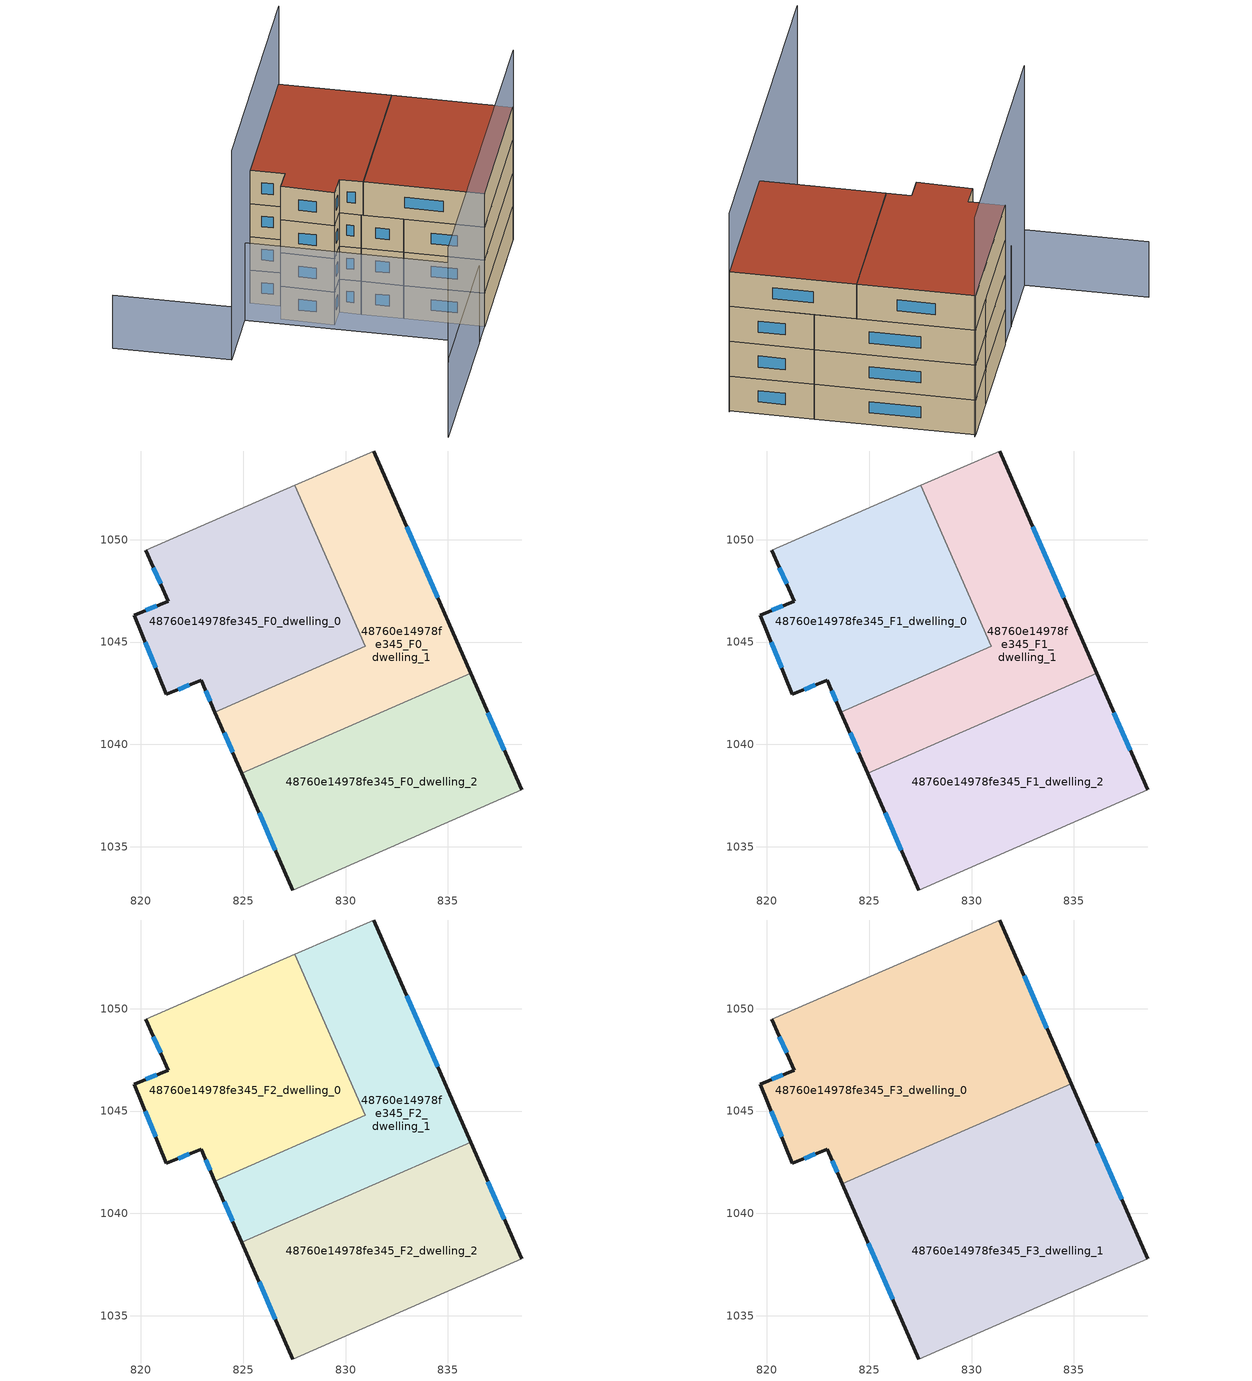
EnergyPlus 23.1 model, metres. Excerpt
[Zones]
48760e14978fe345_F0_dwelling_0
 floor ground (EU_floor_Construction): 827.52,1052.65 830.96,1044.78 823.62,1041.58 822.94,1043.14 821.26,1042.44 819.69,1046.31 821.33,1046.99 820.25,1049.47 z0
 wall outside (EU_wall_Construction): 820.25,1049.47 821.33,1046.99 819.69,1046.31 821.26,1042.44 822.94,1043.14 823.62,1041.58 z0:3
 wall adiabatic (EU_wall_Construction): 827.52,1052.65 820.25,1049.47 z0:3
 wall to 48760e14978fe345_F0_dwelling_1 (EU_wall_Construction): 823.62,1041.58 830.96,1044.78 827.52,1052.65 z0:3
 window (EU_Window_Construction): 820.62,1048.63 820.97,1047.84 / 823.17,1042.61 823.39,1042.11 / 821.83,1042.68 822.37,1042.9 / 820.22,1044.99 820.72,1043.76 / 820.78,1046.76 820.25,1046.54 z1.02:1.98
48760e14978fe345_F0_dwelling_1
 floor ground (EU_floor_Construction): 831.38,1054.33 836.11,1043.47 824.93,1038.59 823.62,1041.58 830.96,1044.78 827.52,1052.65 z0
 wall outside (EU_wall_Construction): 836.11,1043.47 831.38,1054.33 / 823.62,1041.58 824.93,1038.59 z0:3
 wall adiabatic (EU_wall_Construction): 831.38,1054.33 827.52,1052.65 z0:3
 wall to 48760e14978fe345_F0_dwelling_2 (EU_wall_Construction): 824.93,1038.59 836.11,1043.47 z0:3
 window (EU_Window_Construction): 834.5,1047.17 832.99,1050.64 / 824.07,1040.56 824.49,1039.61 z1.02:1.98
48760e14978fe345_F0_dwelling_2
 floor ground (EU_floor_Construction): 836.11,1043.47 838.6,1037.78 827.42,1032.89 824.93,1038.59 z0
 wall outside (EU_wall_Construction): 838.6,1037.78 836.11,1043.47 / 824.93,1038.59 827.42,1032.89 z0:3
 wall adiabatic (EU_wall_Construction): 827.42,1032.89 838.6,1037.78 z0:3
 window (EU_Window_Construction): 837.75,1039.72 836.96,1041.54 / 825.78,1036.65 826.57,1034.83 z1.02:1.98
48760e14978fe345_F1_dwelling_0
 floor to 48760e14978fe345_F0_dwelling_0 (EU_floor_Construction): 827.52,1052.65 830.96,1044.78 823.62,1041.58 822.94,1043.14 821.26,1042.44 819.69,1046.31 821.33,1046.99 820.25,1049.47 z3
 wall outside (EU_wall_Construction): 820.25,1049.47 821.33,1046.99 819.69,1046.31 821.26,1042.44 822.94,1043.14 823.62,1041.58 z3:6
 wall adiabatic (EU_wall_Construction): 827.52,1052.65 820.25,1049.47 z3:6
 wall to 48760e14978fe345_F1_dwelling_1 (EU_wall_Construction): 823.62,1041.58 830.96,1044.78 827.52,1052.65 z3:6
 window (EU_Window_Construction): 820.62,1048.63 820.97,1047.84 / 823.17,1042.61 823.39,1042.11 / 821.83,1042.68 822.37,1042.9 / 820.22,1044.99 820.72,1043.76 / 820.78,1046.76 820.25,1046.54 z4.02:4.98
48760e14978fe345_F1_dwelling_1
 floor to 48760e14978fe345_F0_dwelling_1 (EU_floor_Construction): 831.38,1054.33 836.11,1043.47 824.93,1038.59 823.62,1041.58 830.96,1044.78 827.52,1052.65 z3
 wall outside (EU_wall_Construction): 836.11,1043.47 831.38,1054.33 / 823.62,1041.58 824.93,1038.59 z3:6
 wall adiabatic (EU_wall_Construction): 831.38,1054.33 827.52,1052.65 z3:6
 wall to 48760e14978fe345_F1_dwelling_2 (EU_wall_Construction): 824.93,1038.59 836.11,1043.47 z3:6
 window (EU_Window_Construction): 834.5,1047.17 832.99,1050.64 / 824.07,1040.56 824.49,1039.61 z4.02:4.98
48760e14978fe345_F1_dwelling_2
 floor to 48760e14978fe345_F0_dwelling_2 (EU_floor_Construction): 836.11,1043.47 838.6,1037.78 827.42,1032.89 824.93,1038.59 z3
 wall outside (EU_wall_Construction): 838.6,1037.78 836.11,1043.47 / 824.93,1038.59 827.42,1032.89 z3:6
 wall adiabatic (EU_wall_Construction): 827.42,1032.89 838.6,1037.78 z3:6
 window (EU_Window_Construction): 837.75,1039.72 836.96,1041.54 / 825.78,1036.65 826.57,1034.83 z4.02:4.98
48760e14978fe345_F2_dwelling_0
 floor to 48760e14978fe345_F1_dwelling_0 (EU_floor_Construction): 827.52,1052.65 830.96,1044.78 823.62,1041.58 822.94,1043.14 821.26,1042.44 819.69,1046.31 821.33,1046.99 820.25,1049.47 z6
 wall outside (EU_wall_Construction): 820.25,1049.47 821.33,1046.99 819.69,1046.31 821.26,1042.44 822.94,1043.14 823.62,1041.58 z6:9
 wall adiabatic (EU_wall_Construction): 827.52,1052.65 820.25,1049.47 z6:9
 wall to 48760e14978fe345_F2_dwelling_1 (EU_wall_Construction): 823.62,1041.58 830.96,1044.78 827.52,1052.65 z6:9
 window (EU_Window_Construction): 820.62,1048.63 820.97,1047.84 / 823.17,1042.61 823.39,1042.11 / 821.83,1042.68 822.37,1042.9 / 820.22,1044.99 820.72,1043.76 / 820.78,1046.76 820.25,1046.54 z7.02:7.98
48760e14978fe345_F2_dwelling_1
 floor to 48760e14978fe345_F1_dwelling_1 (EU_floor_Construction): 831.38,1054.33 836.11,1043.47 824.93,1038.59 823.62,1041.58 830.96,1044.78 827.52,1052.65 z6
 wall outside (EU_wall_Construction): 836.11,1043.47 831.38,1054.33 / 823.62,1041.58 824.93,1038.59 z6:9
 wall adiabatic (EU_wall_Construction): 831.38,1054.33 827.52,1052.65 z6:9
 wall to 48760e14978fe345_F2_dwelling_2 (EU_wall_Construction): 824.93,1038.59 836.11,1043.47 z6:9
 window (EU_Window_Construction): 834.5,1047.17 832.99,1050.64 / 824.07,1040.56 824.49,1039.61 z7.02:7.98
48760e14978fe345_F2_dwelling_2
 floor to 48760e14978fe345_F1_dwelling_2 (EU_floor_Construction): 836.11,1043.47 838.6,1037.78 827.42,1032.89 824.93,1038.59 z6
 wall outside (EU_wall_Construction): 838.6,1037.78 836.11,1043.47 / 824.93,1038.59 827.42,1032.89 z6:9
 wall adiabatic (EU_wall_Construction): 827.42,1032.89 838.6,1037.78 z6:9
 window (EU_Window_Construction): 837.75,1039.72 836.96,1041.54 / 825.78,1036.65 826.57,1034.83 z7.02:7.98
48760e14978fe345_F3_dwelling_0
 floor to 48760e14978fe345_F2_dwelling_0 (EU_floor_Construction): 827.52,1052.65 830.96,1044.78 823.62,1041.58 822.94,1043.14 821.26,1042.44 819.69,1046.31 821.33,1046.99 820.25,1049.47 z9
 floor to 48760e14978fe345_F2_dwelling_1 (EU_floor_Construction): 831.38,1054.33 834.87,1046.32 823.69,1041.44 823.62,1041.58 830.96,1044.78 827.52,1052.65 z9
 wall outside (EU_wall_Construction): 820.25,1049.47 821.33,1046.99 819.69,1046.31 821.26,1042.44 822.94,1043.14 823.69,1041.44 / 834.87,1046.32 831.38,1054.33 z9:12
 wall adiabatic (EU_wall_Construction): 831.38,1054.33 820.25,1049.47 z9:12
 wall to 48760e14978fe345_F3_dwelling_1 (EU_wall_Construction): 823.69,1041.44 834.87,1046.32 z9:12
 window (EU_Window_Construction): 820.62,1048.63 820.97,1047.84 / 833.68,1049.05 832.56,1051.61 / 823.2,1042.57 823.43,1042.02 / 821.83,1042.68 822.37,1042.9 / 820.22,1044.99 820.72,1043.76 / 820.78,1046.76 820.25,1046.54 z10.02:10.98
 roof outside (EU_roof_Construction): 834.87,1046.32 831.38,1054.33 820.25,1049.47 821.33,1046.99 819.69,1046.31 821.26,1042.44 822.94,1043.14 823.69,1041.44 z12
48760e14978fe345_F3_dwelling_1
 floor to 48760e14978fe345_F2_dwelling_1 (EU_floor_Construction): 834.87,1046.32 836.11,1043.47 824.93,1038.59 823.69,1041.44 z9
 floor to 48760e14978fe345_F2_dwelling_2 (EU_floor_Construction): 836.11,1043.47 838.6,1037.78 827.42,1032.89 824.93,1038.59 z9
 wall outside (EU_wall_Construction): 823.69,1041.44 827.42,1032.89 / 838.6,1037.78 834.87,1046.32 z9:12
 wall adiabatic (EU_wall_Construction): 827.42,1032.89 838.6,1037.78 z9:12
 window (EU_Window_Construction): 824.96,1038.53 826.15,1035.8 / 837.33,1040.69 836.14,1043.42 z10.02:10.98
 roof outside (EU_roof_Construction): 838.6,1037.78 834.87,1046.32 823.69,1041.44 827.42,1032.89 z12
shading: 813.15,1026.68 838.69,1037.82 z0:17.1; 818.04,1048.54 825.28,1031.96 / 825.28,1031.96 813.16,1026.67 z0:7; 809.3,1054.63 812.94,1046.3 z0:4.8; 831.63,1054.44 812.95,1046.27 z0:18.9
[Building]
EU S2 Campaign: North Axis=0; Terrain=City; Solar Distribution=FullExterior
[Site:Location]
Vienna: Latitude=48; Longitude=16.5; Time Zone=1; Elevation=183
[SizingPeriod:WeatherFileDays]
AnnualSizingPeriod: Begin Month=1; Begin Day of Month=1; End Month=12; End Day of Month=31; Day of Week for Start Day=Monday; Use Weather File Daylight Saving Period=No; Use Weather File Rain and Snow Indicators=No
[MATERIAL]
EU_InternalMass_Material: Roughness=MediumRough; Thickness=0.1; Conductivity=1; Density=1800; Specific Heat=900; Thermal Absorptance=0.9; Solar Absorptance=0.7; Visible Absorptance=0.7
[MATERIAL:NOMASS] Roughness=MediumRough; Thermal Absorptance=0.9; Solar Absorptance=0.7; Visible Absorptance=0.7
Name | Thermal Resistance
EU_wall_NoMass | 0.942466
EU_roof_NoMass | 0.551687
EU_floor_NoMass | 0.66527
[WINDOWMATERIAL:SIMPLEGLAZINGSYSTEM]
EU_Window_SimpleGlazing: UFactor=2.03367; Solar Heat Gain Coefficient=0.65; Visible Transmittance=0.65
[CONSTRUCTION]
EU_wall_Construction: EU_wall_NoMass
EU_roof_Construction: EU_roof_NoMass
EU_floor_Construction: EU_floor_NoMass
EU_Window_Construction: EU_Window_SimpleGlazing
EU_InternalMass_Construction: EU_InternalMass_Material
[ZONE] Type=1; Multiplier=1; Ceiling Height=autocalculate; Floor Area=autocalculate; Part of Total Floor Area=Yes
Name | Volume
48760e14978fe345_F0_dwelling_0 | 227.598
48760e14978fe345_F1_dwelling_0; 48760e14978fe345_F2_dwelling_0 | 227.596
48760e14978fe345_F3_dwelling_0 | 341.381
48760e14978fe345_F0_dwelling_1 | 227.578
48760e14978fe345_F1_dwelling_1; 48760e14978fe345_F2_dwelling_1 | 227.579
48760e14978fe345_F3_dwelling_1 | 341.364
48760e14978fe345_F0_dwelling_2; 48760e14978fe345_F1_dwelling_2; 48760e14978fe345_F2_dwelling_2 | 227.58
[INTERNALMASS] Construction=EU_InternalMass_Construction
Name | Zone or ZoneList | Surface Area
48760e14978fe345_F0_dwelling_0_EU_InternalMass | 48760e14978fe345_F0_dwelling_0 | 75.866
48760e14978fe345_F0_dwelling_1_EU_InternalMass | 48760e14978fe345_F0_dwelling_1 | 75.8596
48760e14978fe345_F0_dwelling_2_EU_InternalMass | 48760e14978fe345_F0_dwelling_2 | 75.8593
48760e14978fe345_F1_dwelling_0_EU_InternalMass | 48760e14978fe345_F1_dwelling_0 | 75.866
48760e14978fe345_F1_dwelling_1_EU_InternalMass | 48760e14978fe345_F1_dwelling_1 | 75.8596
48760e14978fe345_F1_dwelling_2_EU_InternalMass | 48760e14978fe345_F1_dwelling_2 | 75.8593
48760e14978fe345_F2_dwelling_0_EU_InternalMass | 48760e14978fe345_F2_dwelling_0 | 75.866
48760e14978fe345_F2_dwelling_1_EU_InternalMass | 48760e14978fe345_F2_dwelling_1 | 75.8596
48760e14978fe345_F2_dwelling_2_EU_InternalMass | 48760e14978fe345_F2_dwelling_2 | 75.8593
48760e14978fe345_F3_dwelling_0_EU_InternalMass | 48760e14978fe345_F3_dwelling_0 | 113.793
48760e14978fe345_F3_dwelling_1_EU_InternalMass | 48760e14978fe345_F3_dwelling_1 | 113.787
[OTHEREQUIPMENT] Fuel Type=Electricity; Design Level Calculation Method=Watts/Area; Power per Zone Floor Area=1; Fraction Latent=0; Fraction Radiant=0; Fraction Lost=0; Carbon Dioxide Generation Rate=0; EndUse Subcategory=EU_Step8_InternalGains
Name | Zone or ZoneList or Space or SpaceList | Schedule
EU_Step8_InternalGain_48760e14978fe345_F0_dwelling_0_f000 | 48760e14978fe345_F0_dwelling_0 | EU_Step8_GainSchedule_48760e14978fe345_F0_dwelling_0_f000
EU_Step8_InternalGain_48760e14978fe345_F0_dwelling_1_f000 | 48760e14978fe345_F0_dwelling_1 | EU_Step8_GainSchedule_48760e14978fe345_F0_dwelling_1_f000
EU_Step8_InternalGain_48760e14978fe345_F0_dwelling_2_f000 | 48760e14978fe345_F0_dwelling_2 | EU_Step8_GainSchedule_48760e14978fe345_F0_dwelling_2_f000
EU_Step8_InternalGain_48760e14978fe345_F1_dwelling_0_f000 | 48760e14978fe345_F1_dwelling_0 | EU_Step8_GainSchedule_48760e14978fe345_F1_dwelling_0_f000
EU_Step8_InternalGain_48760e14978fe345_F1_dwelling_1_f000 | 48760e14978fe345_F1_dwelling_1 | EU_Step8_GainSchedule_48760e14978fe345_F1_dwelling_1_f000
EU_Step8_InternalGain_48760e14978fe345_F1_dwelling_2_f000 | 48760e14978fe345_F1_dwelling_2 | EU_Step8_GainSchedule_48760e14978fe345_F1_dwelling_2_f000
EU_Step8_InternalGain_48760e14978fe345_F2_dwelling_0_f000 | 48760e14978fe345_F2_dwelling_0 | EU_Step8_GainSchedule_48760e14978fe345_F2_dwelling_0_f000
EU_Step8_InternalGain_48760e14978fe345_F2_dwelling_1_f000 | 48760e14978fe345_F2_dwelling_1 | EU_Step8_GainSchedule_48760e14978fe345_F2_dwelling_1_f000
EU_Step8_InternalGain_48760e14978fe345_F2_dwelling_2_f000 | 48760e14978fe345_F2_dwelling_2 | EU_Step8_GainSchedule_48760e14978fe345_F2_dwelling_2_f000
EU_Step8_InternalGain_48760e14978fe345_F3_dwelling_0_f000 | 48760e14978fe345_F3_dwelling_0 | EU_Step8_GainSchedule_48760e14978fe345_F3_dwelling_0_f000
EU_Step8_InternalGain_48760e14978fe345_F3_dwelling_1_f000 | 48760e14978fe345_F3_dwelling_1 | EU_Step8_GainSchedule_48760e14978fe345_F3_dwelling_1_f000
[ZONEVENTILATION:DESIGNFLOWRATE] Schedule=EU_AlwaysOn; Design Flow Rate Calculation Method=AirChanges/Hour; Air Changes per Hour=0.530523; Ventilation Type=Natural; Fan Pressure Rise=0; Fan Total Efficiency=1; Constant Term Coefficient=1; Temperature Term Coefficient=0; Velocity Term Coefficient=0; Velocity Squared Term Coefficient=0; Minimum Indoor Temperature=-100; Maximum Indoor Temperature=100; Delta Temperature=-100; Minimum Outdoor Temperature=-100; Maximum Outdoor Temperature=100; Maximum Wind Speed=40
Name | Zone or ZoneList or Space or SpaceList
EU_ConstantAir_48760e14978fe345_F0_dwelling_0 | 48760e14978fe345_F0_dwelling_0
EU_ConstantAir_48760e14978fe345_F0_dwelling_1 | 48760e14978fe345_F0_dwelling_1
EU_ConstantAir_48760e14978fe345_F0_dwelling_2 | 48760e14978fe345_F0_dwelling_2
EU_ConstantAir_48760e14978fe345_F1_dwelling_0 | 48760e14978fe345_F1_dwelling_0
EU_ConstantAir_48760e14978fe345_F1_dwelling_1 | 48760e14978fe345_F1_dwelling_1
EU_ConstantAir_48760e14978fe345_F1_dwelling_2 | 48760e14978fe345_F1_dwelling_2
EU_ConstantAir_48760e14978fe345_F2_dwelling_0 | 48760e14978fe345_F2_dwelling_0
EU_ConstantAir_48760e14978fe345_F2_dwelling_1 | 48760e14978fe345_F2_dwelling_1
EU_ConstantAir_48760e14978fe345_F2_dwelling_2 | 48760e14978fe345_F2_dwelling_2
EU_ConstantAir_48760e14978fe345_F3_dwelling_0 | 48760e14978fe345_F3_dwelling_0
EU_ConstantAir_48760e14978fe345_F3_dwelling_1 | 48760e14978fe345_F3_dwelling_1
[HVACTEMPLATE:THERMOSTAT] Constant Heating Setpoint=20; Constant Cooling Setpoint=50
EU_HeatOnly_48760e14978fe345_F0_dwelling_0; EU_HeatOnly_48760e14978fe345_F0_dwelling_1; EU_HeatOnly_48760e14978fe345_F0_dwelling_2; EU_HeatOnly_48760e14978fe345_F1_dwelling_0; EU_HeatOnly_48760e14978fe345_F1_dwelling_1; EU_HeatOnly_48760e14978fe345_F1_dwelling_2; EU_HeatOnly_48760e14978fe345_F2_dwelling_0; EU_HeatOnly_48760e14978fe345_F2_dwelling_1; EU_HeatOnly_48760e14978fe345_F2_dwelling_2; EU_HeatOnly_48760e14978fe345_F3_dwelling_0; EU_HeatOnly_48760e14978fe345_F3_dwelling_1
[HVACTEMPLATE:ZONE:IDEALLOADSAIRSYSTEM] System Availability Schedule=EU_AlwaysOn; Maximum Heating Supply Air Temperature=50; Minimum Cooling Supply Air Temperature=13; Maximum Heating Supply Air Humidity Ratio=0.0156; Minimum Cooling Supply Air Humidity Ratio=0.0077; Heating Limit=NoLimit; Cooling Limit=NoLimit; Heating Availability Schedule=EU_AlwaysOn; Cooling Availability Schedule=EU_CoolingOff; Dehumidification Control Type=ConstantSensibleHeatRatio; Cooling Sensible Heat Ratio=0.7; Dehumidification Setpoint=60; Humidification Control Type=None; Humidification Setpoint=30; Outdoor Air Method=None; Outdoor Air Flow Rate per Person=0.00944; Outdoor Air Flow Rate per Zone Floor Area=0; Outdoor Air Flow Rate per Zone=0; Demand Controlled Ventilation Type=None; Outdoor Air Economizer Type=NoEconomizer; Heat Recovery Type=None; Sensible Heat Recovery Effectiveness=0.7; Latent Heat Recovery Effectiveness=0.65
Name | Template Thermostat
48760e14978fe345_F0_dwelling_0 | EU_HeatOnly_48760e14978fe345_F0_dwelling_0
48760e14978fe345_F0_dwelling_1 | EU_HeatOnly_48760e14978fe345_F0_dwelling_1
48760e14978fe345_F0_dwelling_2 | EU_HeatOnly_48760e14978fe345_F0_dwelling_2
48760e14978fe345_F1_dwelling_0 | EU_HeatOnly_48760e14978fe345_F1_dwelling_0
48760e14978fe345_F1_dwelling_1 | EU_HeatOnly_48760e14978fe345_F1_dwelling_1
48760e14978fe345_F1_dwelling_2 | EU_HeatOnly_48760e14978fe345_F1_dwelling_2
48760e14978fe345_F2_dwelling_0 | EU_HeatOnly_48760e14978fe345_F2_dwelling_0
48760e14978fe345_F2_dwelling_1 | EU_HeatOnly_48760e14978fe345_F2_dwelling_1
48760e14978fe345_F2_dwelling_2 | EU_HeatOnly_48760e14978fe345_F2_dwelling_2
48760e14978fe345_F3_dwelling_0 | EU_HeatOnly_48760e14978fe345_F3_dwelling_0
48760e14978fe345_F3_dwelling_1 | EU_HeatOnly_48760e14978fe345_F3_dwelling_1
[SIZING:ZONE] Zone Cooling Design Supply Air Temperature Input Method=SupplyAirTemperature; Zone Cooling Design Supply Air Temperature=13; Zone Heating Design Supply Air Temperature Input Method=SupplyAirTemperature; Zone Heating Design Supply Air Temperature=50; Zone Cooling Design Supply Air Humidity Ratio=0.008; Zone Heating Design Supply Air Humidity Ratio=0.008; Cooling Design Air Flow Method=DesignDay; Cooling Design Air Flow Rate=0; Cooling Minimum Air Flow per Zone Floor Area=0.000762; Cooling Minimum Air Flow=0; Cooling Minimum Air Flow Fraction=0.2; Heating Design Air Flow Method=DesignDay; Heating Design Air Flow Rate=0; Heating Maximum Air Flow per Zone Floor Area=0.002032; Heating Maximum Air Flow=0.141576; Heating Maximum Air Flow Fraction=0.3; Account for Dedicated Outdoor Air System=No; Dedicated Outdoor Air System Control Strategy=NeutralSupplyAir; Dedicated Outdoor Air Low Setpoint Temperature for Design=autosize; Dedicated Outdoor Air High Setpoint Temperature for Design=autosize; Zone Load Sizing Method=Sensible Load Only No Latent Load; Zone Latent Cooling Design Supply Air Humidity Ratio Input Method=HumidityRatioDifference; Zone Cooling Design Supply Air Humidity Ratio Difference=0.005; Zone Latent Heating Design Supply Air Humidity Ratio Input Method=HumidityRatioDifference; Zone Humidification Design Supply Air Humidity Ratio Difference=0.005
48760e14978fe345_F0_dwelling_0; 48760e14978fe345_F0_dwelling_1; 48760e14978fe345_F0_dwelling_2; 48760e14978fe345_F1_dwelling_0; 48760e14978fe345_F1_dwelling_1; 48760e14978fe345_F1_dwelling_2; 48760e14978fe345_F2_dwelling_0; 48760e14978fe345_F2_dwelling_1; 48760e14978fe345_F2_dwelling_2; 48760e14978fe345_F3_dwelling_0; 48760e14978fe345_F3_dwelling_1
[SCHEDULE:CONSTANT]
Name | Hourly Value
EU_AlwaysOn | 1
EU_CoolingOff | 0
[SCHEDULE:FILE] Column Number=1; Rows to Skip at Top=0; Number of Hours of Data=8760; Column Separator=Comma; Interpolate to Timestep=No; Minutes per Item=60; Adjust Schedule for Daylight Savings=Yes
Name | File
EU_Step8_GainSchedule_48760e14978fe345_F0_dwelling_0_f000 | ../../schedules/48760e14978fe345/48760e14978fe345_F0_dwelling_0_f000_gain.csv
EU_Step8_GainSchedule_48760e14978fe345_F0_dwelling_1_f000 | ../../schedules/48760e14978fe345/48760e14978fe345_F0_dwelling_1_f000_gain.csv
EU_Step8_GainSchedule_48760e14978fe345_F0_dwelling_2_f000 | ../../schedules/48760e14978fe345/48760e14978fe345_F0_dwelling_2_f000_gain.csv
EU_Step8_GainSchedule_48760e14978fe345_F1_dwelling_0_f000 | ../../schedules/48760e14978fe345/48760e14978fe345_F1_dwelling_0_f000_gain.csv
EU_Step8_GainSchedule_48760e14978fe345_F1_dwelling_1_f000 | ../../schedules/48760e14978fe345/48760e14978fe345_F1_dwelling_1_f000_gain.csv
EU_Step8_GainSchedule_48760e14978fe345_F1_dwelling_2_f000 | ../../schedules/48760e14978fe345/48760e14978fe345_F1_dwelling_2_f000_gain.csv
EU_Step8_GainSchedule_48760e14978fe345_F2_dwelling_0_f000 | ../../schedules/48760e14978fe345/48760e14978fe345_F2_dwelling_0_f000_gain.csv
EU_Step8_GainSchedule_48760e14978fe345_F2_dwelling_1_f000 | ../../schedules/48760e14978fe345/48760e14978fe345_F2_dwelling_1_f000_gain.csv
EU_Step8_GainSchedule_48760e14978fe345_F2_dwelling_2_f000 | ../../schedules/48760e14978fe345/48760e14978fe345_F2_dwelling_2_f000_gain.csv
EU_Step8_GainSchedule_48760e14978fe345_F3_dwelling_0_f000 | ../../schedules/48760e14978fe345/48760e14978fe345_F3_dwelling_0_f000_gain.csv
EU_Step8_GainSchedule_48760e14978fe345_F3_dwelling_1_f000 | ../../schedules/48760e14978fe345/48760e14978fe345_F3_dwelling_1_f000_gain.csv
